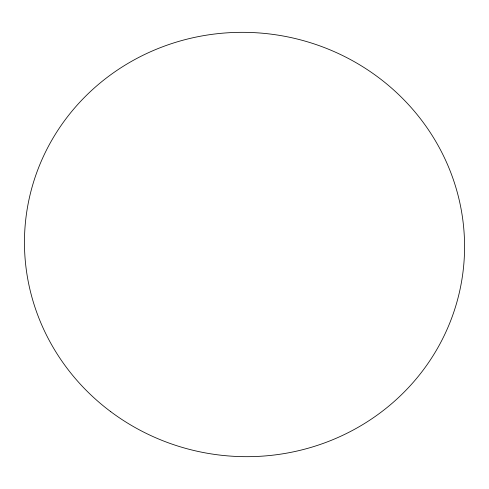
<?xml version="1.0" encoding="UTF-8"?>
<svg xmlns="http://www.w3.org/2000/svg" width="489" height="489" viewBox="0 0 489 489"><rect width="100%" height="100%" fill="white"/><g stroke="black" fill="none" stroke-linecap="round" stroke-linejoin="round"><path stroke-width="0.73" d="M110.777 411.695A220.203 212.024 7.7 0 0 462.728 274.042A220.203 212.024 7.7 0 0 160.031 47.781A220.203 212.024 7.7 0 0 110.777 411.695"/></g></svg>
